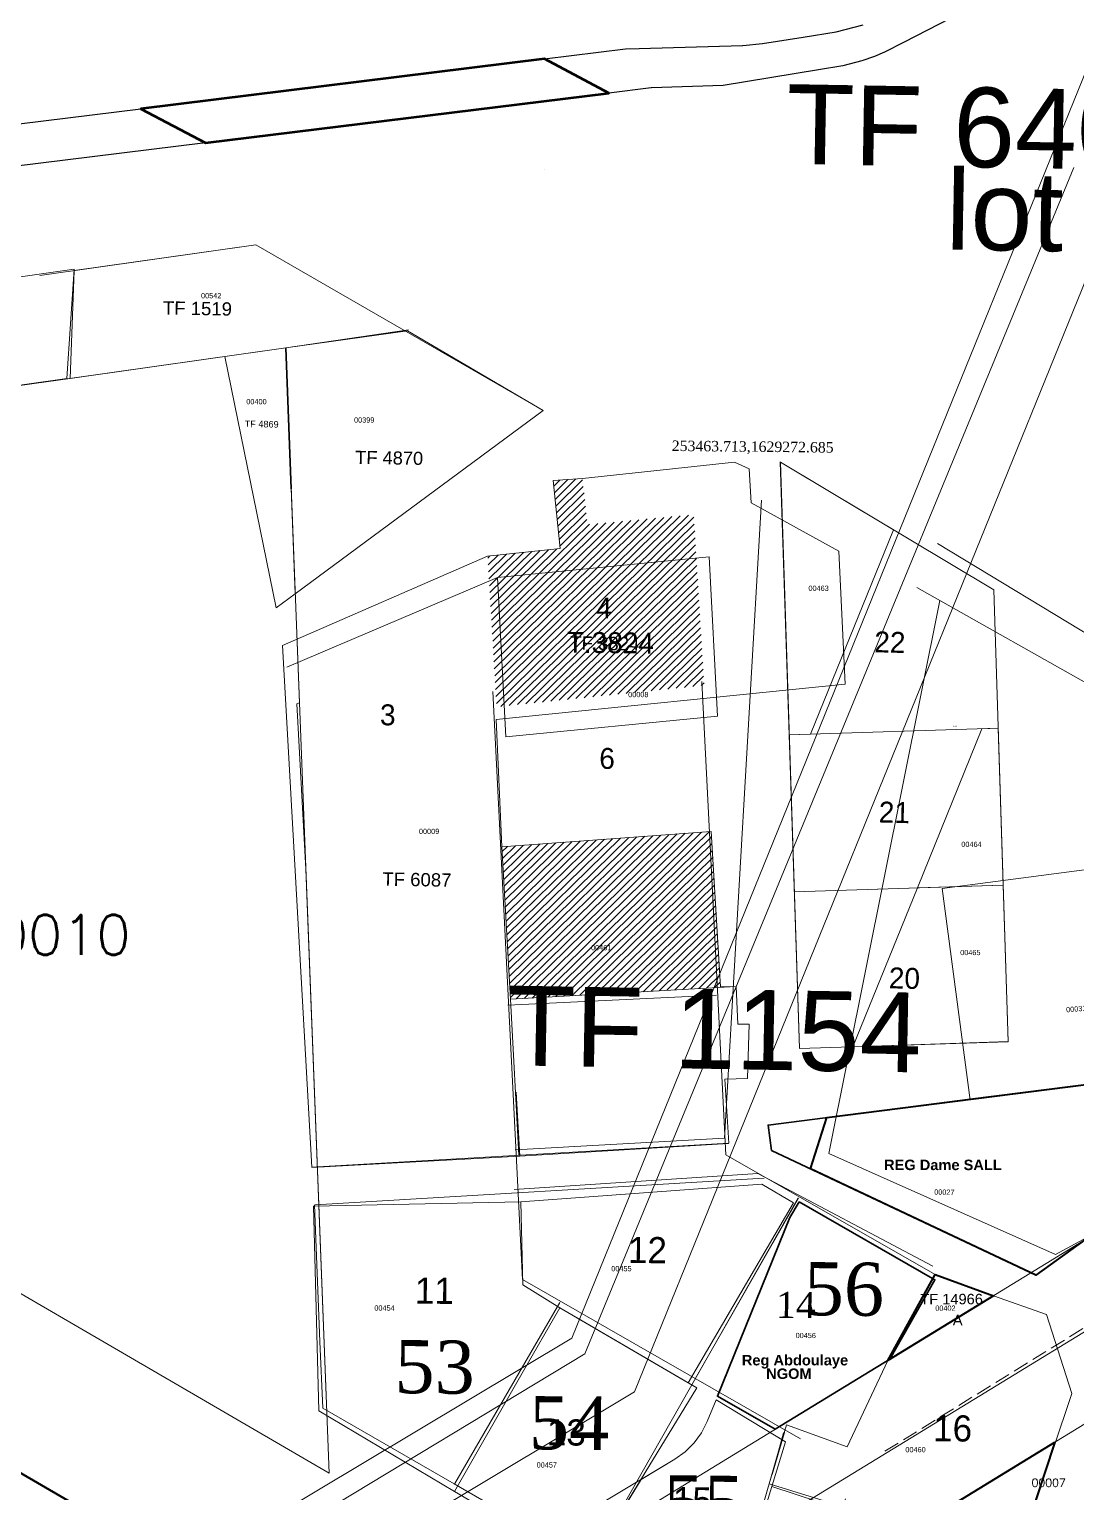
# Model space of a CAD drawing. Header units: metres. Extents: x 251686 to 255059, y 1627526 to 1631912.
# Drawn here: x 253321.8 to 253522, y 1629083.2 to 1629362.8 of the extents above; entities that cross this region are included whole.
import ezdxf
from ezdxf.enums import TextEntityAlignment as Align

# ---------------------------------------------------------------- set-up
doc = ezdxf.new("R2010")
doc.units = ezdxf.units.M
doc.header["$MEASUREMENT"] = 0
doc.linetypes.add('DGN Style 3', pattern=[4.156684, 2.96906, -1.187624])
for name, color, linetype in [('A_revoir_niveau_0', 7, 'Continuous'), ('historique_numero_parcelle', 7, 'Continuous'), ('limites_parcelles', 7, 'Continuous'), ('limites_sections', 7, 'Continuous'), ('limites_tf', 7, 'Continuous'), ('numero_lot', 7, 'Continuous'), ('numero_parcelle', 7, 'Continuous')]:
    doc.layers.add(name, color=color, linetype=linetype)
for name, color, linetype, lineweight in [('emprise_ht_pik_rufisque', 7, 'Continuous', 0), ('Haute tension', 3, 'Continuous', 0), ('Numero_TF', 7, 'Continuous', 0), ('Parcelles_Ruf', 7, 'Continuous', 0), ('Régularisation', 1, 'Continuous', 40), ('檩条', 4, 'Continuous', 0)]:
    doc.layers.add(name, color=color, linetype=linetype, lineweight=lineweight)
doc.layers.add('Lignes HT Vectorisées', color=6, linetype='Continuous', lineweight=0, true_color=0xff00ff)
doc.styles.get("Standard").update_dxf_attribs({"font": 'txt.shx'})
doc.styles.add('Style-Arial', font='arial.ttf')
doc.styles.add('Style-FANCY', font='times.ttf')
doc.styles.add('Style-txt', font='txt.shx')

# ---------------------------------------------------------------- blocks, each defined once
blk = doc.blocks.new('*U82')
at = {"lineweight": 0}
blk.add_line((-11.3837, 53.4871, -0.00005), (-7.739915, -58.608863, -0.00005), dxfattribs=at)
at = {"color": 4, "linetype": 'Continuous', "lineweight": 0}
for p, q in [((-9.688445, 1.334955, -0.00005), (30.270345, 2.628136, -0.00005)), ((-8.713782, -28.649208, -0.00005), (31.17864, -27.358175, -0.00005))]:
    blk.add_line(p, q, dxfattribs=at)
at = {"color": 2, "linetype": 'Continuous', "lineweight": 0}
for p, q in [((30.290624, 2.628792, -0.00005), (-9.679875, 1.335233, -0.00005)), ((31.221993, -27.356772, -0.00005), (-8.709497, -28.649069, -0.00005))]:
    blk.add_line(p, q, dxfattribs=at)
at = {"color": 4, "linetype": 'Continuous', "lineweight": 0, "elevation": -0.00005, "flags": 128}
blk.add_lwpolyline([(-11.3837, 53.4871), (29.4318, 29.04934), (32.173641, -57.34168), (-7.739119, -58.633371), (-11.386767, 53.581459)], dxfattribs=at)
at = {"color": 7, "linetype": 'Continuous', "lineweight": 0, "style": 'Style-FANCY'}
blk.add_text('253463.713,1629272.685', height=2, rotation=359.3981, dxfattribs=at).set_placement((-32.14218, 57.63341, -0.00005), align=Align.TOP_LEFT)
at = {"lineweight": 0, "style": 'Style-Arial'}
blk.add_text('T138', height=0.25, rotation=358.4913, dxfattribs=at).set_placement((21.572706, 3.135471, -0.00005), align=Align.TOP_LEFT)
at = {"color": 7, "linetype": 'Continuous', "lineweight": 0, "char_height": 4, "attachment_point": 5, "rotation": 358.49128458, "line_spacing_factor": 0.6, "style": 'Style-FANCY'}
for s, insert in [('\\FFANCY;22', (9.57359, 19.074029, -0.00005)), ('\\FFANCY;21', (10.421872, -13.463775, -0.00005)), ('\\FFANCY;20', (12.356067, -45.194116, -0.00005))]:
    blk.add_mtext(s, dxfattribs=dict(at, insert=insert))
blk = doc.blocks.new('*U128')
at = {"layer": 'Parcelles_Ruf', "linetype": 'Continuous', "lineweight": 13}
h = blk.add_hatch(dxfattribs=at)
h.set_pattern_fill('MSTN', color=4, style=0, pattern_type=2)
h.set_pattern_definition([(44.4016, (71733.2414, 48580.2194), (-0.699683292, 0.714453141), [])])
h.paths.add_polyline_path([(-28.02, 77.78), (11.69, 81.88), (9.69, 114.51), (-10.63, 112.63), (-11.59, 121.43), (-17.18, 121.01), (-15.87, 108.03), (-29.72, 106.57)])
h = blk.add_hatch(dxfattribs=at)
h.set_pattern_fill('MSTN', color=4, style=0, pattern_type=2)
h.set_pattern_definition([(44.4016, (71734.9455, 48521.6682), (-0.699683292, 0.714453141), [])])
h.paths.add_polyline_path([(17.84, 24.33), (14.8, 24.24), (13.05, 53.96), (-27, 51), (-25.36, 21.87)])
at = {"layer": 'Parcelles_Ruf', "color": 4, "linetype": 'Continuous', "lineweight": 13}
for p, q in [((-68.95, 89.48), (-63.36, -10.24)), ((11.24, 82.58), (15.82, -7.85)), ((-23.03, -31.7), (-28.71, 80.69)), ((14.08, 22.65), (-25.88, 20.76)), ((-23.58, -8.12), (-24.24, 4.12)), ((-63.37, -10.3), (-23.58, -8.12)), ((-23.58, -8.12), (16.37, -5.74)), ((55.85, -30.78), (15.82, -7.85)), ((-62.73, -17.42), (23.18, -12.35)), ((29.69, -16.11), (-9.98, -85.8)), ((29.74, -16.13), (9.98, -50.72)), ((-62.82, -17.46), (-61.84, -43.56)), ((30.14, -62.15), (-23.03, -31.7)), ((-15.93, -36.11), (-35.97, -70.71)), ((-61.84, -43.56), (-61.23, -56.32)), ((-61.23, -56.32), (-36.14, -70.79)), ((26.94, -60.99), (24.61, -69.01)), ((27.03, -60.95), (24.69, -68.97)), ((26.89, -61), (24.69, -68.99)), ((24.61, -69.01), (15.53, -100.44)), ((-36.14, -70.79), (15.53, -100.44)), ((32.68, -93.65), (38.73, -73.64)), ((41, -74.38), (39.41, -80.88)), ((42.62, -81.84), (45.23, -75.77)), ((39.41, -80.88), (42.62, -81.84)), ((49.28, -81.23), (45.51, -93)), ((53.08, -82.57), (49.28, -81.23)), ((67.64, -87.42), (53.08, -82.57)), ((23.81, -104.96), (28.46, -90.18)), ((28.38, -90.22), (32.68, -93.65)), ((45.51, -93), (49.2, -94.42)), ((49.2, -94.42), (47.5, -99.59)), ((36.51, -95.32), (34.98, -98.07)), ((38.94, -95.25), (36.51, -95.32)), ((47.5, -99.59), (38.94, -95.25)), ((15.53, -100.44), (31.19, -109.17)), ((36.94, -99.27), (30.98, -109.05)), ((34.98, -98.07), (36.94, -99.27)), ((31.19, -109.17), (59.18, -124.56))]:
    blk.add_line(p, q, dxfattribs=at)
at = {"layer": 'Parcelles_Ruf', "color": 4, "linetype": 'Continuous', "lineweight": 13, "flags": 128}
for points in [[(-68.95, 89.48), (-29.72, 106.57), (-15.87, 108.03), (-17.18, 121.01), (-11.59, 121.43), (17.48, 124.56), (20.28, 123.28), (20.68, 116.76), (37.46, 107.55), (38.65, 82.09), (-28.08, 75.37), (-27, 51)], [(-63.36, -10.24), (16.41, -5.64), (15.64, 6.59), (20.01, 6.69), (20.31, 17.1), (18.11, 17.09), (17.84, 24.33), (14.8, 24.24), (13.05, 53.96), (-27, 51), (-25.36, 21.87), (-23.77, -7.96)], [(56.12, -122.82), (67.64, -87.42), (68.95, -83.55)]]:
    blk.add_lwpolyline(points, dxfattribs=at)
blk.add_lwpolyline([(17.84, 24.33), (14.8, 24.24), (13.05, 53.96), (-27, 51), (-25.36, 21.87), (17.84, 24.33)], close=True, dxfattribs=at)
at = {"layer": 'Parcelles_Ruf', "color": 4, "linetype": 'Continuous', "lineweight": 13, "style": 'Style-FANCY'}
blk.add_text('14', height=5, rotation=359.3981, dxfattribs=at).set_placement((29.23, -36.57), align=Align.MIDDLE_CENTER)
at = {"layer": 'Parcelles_Ruf', "color": 4, "linetype": 'Continuous', "lineweight": 13, "attachment_point": 5, "rotation": 359.3981, "line_spacing_factor": 0.6, "style": 'Style-FANCY'}
for s, insert, char_height in [('\\FFANCY;4', (-7.48, 96.67), 4), ('\\FFANCY;T.3824', (-6.26, 90), 4), ('\\FFANCY;3', (-48.82, 76.21), 4), ('\\FFANCY;6', (-6.88, 67.88), 4), ('\\FFANCY;12', (0.85, -26.08), 5), ('\\FFANCY;11', (-39.91, -33.85), 5), ('\\FFANCY;13', (-14.67, -60.97), 5), ('\\FFANCY;15', (9.44, -73.95), 5), ('\\FFANCY;T.....', (41.15, -93.67), 4)]:
    blk.add_mtext(s, dxfattribs=dict(at, insert=insert, char_height=char_height))

msp = doc.modelspace()

# ---------------------------------------------------------------- linework, layer by layer
at = {"layer": 'A_revoir_niveau_0', "color": 7, "linetype": 'Continuous', "lineweight": 0}
for p, q in [((253461.891288, 1629272.773187), (253454.791666, 1629150.794787)), ((253545.377207, 1629234.292899), (253495.540149, 1629264.446345)), ((253491.575462, 1629256.051591), (253556.538471, 1629219.456832)), ((253474.716063, 1629147.881622), (253495.96005, 1629253.581678)), ((253454.791666, 1629150.794787), (253414.768864, 1629148.577402)), ((253518.101574, 1629128.559094), (253474.716063, 1629147.881622)), ((253414.558853, 1629140.952488), (253461.182561, 1629144.040079)), ((253461.182561, 1629144.040079), (253494.610516, 1629126.354244)), ((253527.023971, 1629133.414332), (253518.101574, 1629128.559094))]:
    msp.add_line(p, q, dxfattribs=at)
at = {"layer": 'A_revoir_niveau_0', "color": 1, "linetype": 'DGN Style 3', "lineweight": 0}
msp.add_line((253485.470031, 1629090.928566), (253633.071359, 1629182.441008), dxfattribs=at)
at = {"layer": 'A_revoir_niveau_0', "color": 1, "linetype": 'Continuous', "elevation": 1.457074, "flags": 128}
for points in [[(253508.854799, 1629370.49309), (253489.166235, 1629360.31521), (253485.377118, 1629358.380702), (253483.469797, 1629357.586475), (253481.084548, 1629356.747378), (253477.420483, 1629355.769555), (253472.78218, 1629355.012405), (253454.536795, 1629352.034054), (253440.850823, 1629351.570804), (253440.782932, 1629351.562447), (253432.667948, 1629350.563512), (253355.535708, 1629341.068717), (253302.30489, 1629334.516129)], [(253301.190183, 1629342.39377), (253343.128981, 1629347.57052), (253420.364625, 1629357.104167), (253435.837347, 1629359.014056), (253438.487445, 1629359.125747), (253458.258228, 1629359.678179), (253458.271375, 1629359.678546), (253458.275936, 1629359.678982), (253462.076891, 1629360.041905), (253462.087154, 1629360.043461), (253469.851128, 1629361.274138), (253476.130234, 1629362.292348), (253481.322842, 1629363.629689)]]:
    msp.add_lwpolyline(points, dxfattribs=at)
at = {"layer": 'A_revoir_niveau_0', "color": 4, "lineweight": 53}
msp.add_3dface([(253355.535708, 1629341.068717, 1.457074), (253432.667948, 1629350.563512, 1.457074), (253420.364625, 1629357.104167, 1.457074), (253343.128981, 1629347.57052, 1.457074)], dxfattribs=at)
at = {"layer": 'emprise_ht_pik_rufisque', "color": 1}
for p, q in [((253425.564981, 1629112.575036), (253524.29115, 1629355.685383)), ((253351.406311, 1629026.032345), (253667.471785, 1629219.236685)), ((253682.973054, 1629193.551829), (253366.960155, 1629000.379292)), ((253196.460609, 1628975.488802), (253425.564981, 1629112.575036)), ((253451.47189, 1629096.63677), (253450.383841, 1629094.475995)), ((253450.383841, 1629094.475995), (253448.962581, 1629092.518236)), ((253448.962581, 1629092.518236), (253447.245079, 1629090.81442)), ((253445.276014, 1629089.408866), (253211.961664, 1628949.803817)), ((253447.245079, 1629090.81442), (253445.276014, 1629089.408866))]:
    msp.add_line(p, q, dxfattribs=at)
at = {"layer": 'Haute tension', "color": 7, "linetype": 'Continuous', "lineweight": 0}
for p in [(253521.604847, 1629336.375686), (253198.850766, 1628971.285546)]:
    msp.add_line(p, (253428.104434, 1629109.579858), dxfattribs=at)
at = {"layer": 'Lignes HT Vectorisées', "color": 5, "flags": 128}
for points in [[(252300.518457, 1628679.779301), (252309.336602, 1628700.771082), (252580.077166, 1628648.773693), (252824.632129, 1628734.41955), (253013.710555, 1628846.692424), (253204.211081, 1628962.646401), (253437.574136, 1629102.280594), (253538.188903, 1629350.041559), (253696.542409, 1629585.521315), (253756.669149, 1629670.287472)], [(252300.518457, 1628679.779301), (252535.311637, 1628633.247882), (252681.576934, 1628604.669463), (252988.818538, 1628790.478887), (253359.183284, 1629013.205735), (253675.222294, 1629206.394463), (253989.117803, 1629393.415688), (254273.85418, 1629565.672671)]]:
    msp.add_lwpolyline(points, dxfattribs=at)
at = {"layer": 'limites_parcelles', "color": 7, "linetype": 'Continuous', "lineweight": 0}
for p, q in [((253420.262798, 1629335.974182), (253420.262805, 1629335.974542)), ((253371.080811, 1629240.825565), (253411.364852, 1629257.968036)), ((253453.45009, 1629231.475991), (253412.948059, 1629227.496507)), ((253496.412354, 1629198.551377), (253541.045019, 1629204.349828)), ((253501.790753, 1629158.08912), (253496.412354, 1629198.551377))]:
    msp.add_line(p, q, dxfattribs=at)
at = {"layer": 'limites_parcelles', "color": 7, "linetype": 'Continuous', "lineweight": 0, "flags": 128}
for points in [[(253447.863408, 1629104.023566), (253423.261782, 1629118.388209), (253416.203937, 1629122.724532), (253415.802961, 1629138.640589), (253461.903357, 1629142.019566), (253468.000861, 1629138.421898), (253447.863408, 1629104.023566)], [(253416.08343, 1629105.840563), (253403.144701, 1629083.224377), (253377.166396, 1629098.698692), (253376.156307, 1629137.77847), (253415.802961, 1629138.640589), (253416.203937, 1629122.724532), (253423.261782, 1629118.388209), (253416.08343, 1629105.840563)], [(253437.341015, 1629083.106226), (253428.409364, 1629068.484811), (253420.42865, 1629073.14081), (253403.144701, 1629083.224377), (253416.08343, 1629105.840563), (253423.261782, 1629118.388209), (253428.359518, 1629115.411692), (253449.525701, 1629103.05297), (253437.341015, 1629083.106226)], [(253466.442849, 1629092.74608), (253454.627384, 1629053.968564), (253428.409364, 1629068.484811), (253438.837808, 1629085.556526), (253445.276014, 1629089.408866), (253447.245079, 1629090.81442), (253448.962581, 1629092.518236), (253450.383841, 1629094.475995), (253451.47189, 1629096.63677), (253453.162956, 1629100.800972), (253466.442849, 1629092.74608)]]:
    msp.add_lwpolyline(points, close=True, dxfattribs=at)
at = {"layer": 'limites_parcelles', "color": 7, "linetype": 'Continuous', "lineweight": 0}
for points in [[(253465.467506, 1629280.02556), (253487.083665, 1629267.08316), (253471.213982, 1629228.004524), (253467.162761, 1629227.873415)], [(253411.364852, 1629257.968036), (253412.948059, 1629227.496507), (253453.45009, 1629231.475991), (253451.856725, 1629261.947696)], [(253504.024569, 1629229.066369), (253507.121551, 1629229.166596), (253508.073199, 1629199.181688), (253491.672977, 1629198.650929)], [(253491.672977, 1629198.650929), (253508.073199, 1629199.181688), (253509.041406, 1629169.264463), (253479.321385, 1629168.23549)], [(253454.627384, 1629053.968564), (253463.841955, 1629084.198184), (253508.293806, 1629069.640504), (253495.450597, 1629030.373254)]]:
    msp.add_3dface(points, dxfattribs=at)
at = {"layer": 'limites_sections', "color": 112, "linetype": 'Continuous', "lineweight": 40, "flags": 128}
msp.add_lwpolyline([(252770.730849, 1629406.43238), (252794.477866, 1629392.616183), (253348.989473, 1629069.997092), (253223.520558, 1628793.260409), (253144.884695, 1628828.891416), (253135.162614, 1628857.86651), (253072.399091, 1628896.214383), (252995.1058, 1628893.94587), (252900.638805, 1628882.226299), (252766.51681, 1628874.562186), (252710.023977, 1628836.275407), (252655.492526, 1628879.661683), (252674.257536, 1628915.953628), (252715.022823, 1628988.622184), (252709.800196, 1629256.717058), (252715.532147, 1629273.912915), (252730.690705, 1629319.388588), (252770.730849, 1629406.43238)], close=True, dxfattribs=at)
msp.add_lwpolyline([(253348.989473, 1629069.997092), (252794.477866, 1629392.616183)], dxfattribs=at)
at = {"layer": 'limites_tf', "color": 5, "linetype": 'Continuous', "lineweight": 0}
for p, q in [((253394.326322, 1629305.309748), (253370.854036, 1629301.856926)), ((253370.854036, 1629301.856926), (253379.151539, 1629086.765464))]:
    msp.add_line(p, q, dxfattribs=at)
at = {"layer": 'limites_tf', "color": 5, "linetype": 'Continuous', "lineweight": 0, "flags": 128}
msp.add_lwpolyline([(253373.013067, 1629233.828488), (253373.470846, 1629234.023271), (253370.854036, 1629301.856926), (253329.027931, 1629295.949474), (253181.333179, 1629275.094968), (253180.593521, 1629202.269211), (253180.596293, 1629202.267602), (253336.136381, 1629111.79011), (253379.151539, 1629086.765464), (253374.69817, 1629202.207812), (253373.013067, 1629233.828488)], close=True, dxfattribs=at)
at = {"layer": 'limites_tf', "color": 5, "linetype": 'Continuous', "lineweight": 30, "flags": 128}
msp.add_lwpolyline([(253463.787306, 1629148.422907), (253514.343357, 1629124.593264), (253523.680519, 1629131.340034), (253530.996002, 1629161.946789), (253501.784807, 1629158.224561), (253463.115394, 1629153.287826), (253463.787306, 1629148.422907)], dxfattribs=at)
at = {"layer": 'limites_tf', "color": 1, "linetype": 'Continuous', "lineweight": 40, "flags": 128}
msp.add_lwpolyline([(253474.368114, 1629154.724406), (253530.996002, 1629161.946789), (253523.680519, 1629131.340034), (253514.338782, 1629124.595422), (253471.245076, 1629144.923303), (253474.368114, 1629154.724406)], close=True, dxfattribs=at)
at = {"layer": 'limites_tf', "color": 5, "linetype": 'Continuous', "lineweight": 0}
for points in [[(253330.399282, 1629316.939667), (253328.978376, 1629296.021467), (253181.333715, 1629275.148726), (253181.691952, 1629295.729769)], [(253181.691952, 1629295.729769), (253181.333715, 1629275.148726), (253328.978376, 1629296.021467), (253330.399282, 1629316.939667)], [(253330.399282, 1629316.939667), (253328.978376, 1629296.021467), (253181.333715, 1629275.148726), (253181.691952, 1629295.729769)], [(253394.124033, 1629305.158643), (253420.116386, 1629289.900984), (253372.668405, 1629254.828928), (253370.854036, 1629301.856926)], [(253370.854036, 1629301.856926), (253372.668405, 1629254.828928), (253369.062145, 1629252.160335), (253359.184042, 1629300.206667)]]:
    msp.add_3dface(points, dxfattribs=at)
at = {"layer": 'limites_tf', "color": 5, "linetype": 'Continuous', "lineweight": 40}
for points in [[(253495.061, 1629124.701), (253506.227, 1629120.663), (253486, 1629108.299)], [(253517.995, 1629092.696), (253510.442, 1629069.89), (253491.01, 1629076.201)]]:
    msp.add_3dface(points, dxfattribs=at)
at = {"layer": 'numero_tf', "color": 4, "linetype": 'Continuous', "lineweight": 0}
for p, q in [((253323.80722, 1629315.740737), (253365.156, 1629321.563)), ((253330.388972, 1629316.667504), (253365.156, 1629321.563)), ((253365.156, 1629321.563), (253420.116304, 1629289.900891)), ((253330.388972, 1629316.667504), (253329.6132, 1629296.032055)), ((253370.853954, 1629301.856833), (253393.728797, 1629305.102483)), ((253370.853954, 1629301.856833), (253329.613264, 1629296.032064)), ((253329.613201, 1629296.032055), (253322.766318, 1629295.067753))]:
    msp.add_line(p, q, dxfattribs=at)
at = {"layer": 'numero_tf', "color": 4, "linetype": 'Continuous', "lineweight": 30}
msp.add_line((253370.853954, 1629301.856833), (253371.893224, 1629274.916434), dxfattribs=at)
at = {"layer": 'Régularisation', "color": 1, "linetype": 'Continuous', "lineweight": 30, "flags": 128}
msp.add_lwpolyline([(253469.068928, 1629138.595691), (253495.049666, 1629123.716223), (253486.429911, 1629108.569501), (253464.460508, 1629095.140056), (253453.429543, 1629101.457435), (253467.294363, 1629135.599156), (253469.068928, 1629138.595691)], close=True, dxfattribs=at)
at = {"layer": '檩条', "color": 7, "linetype": 'Continuous', "lineweight": 0, "extrusion": (1.6536e-08, -1.55681e-08, 1), "elevation": -0.02117, "flags": 128}
msp.add_lwpolyline([(253486, 1629108.299), (253495.061, 1629124.701), (253506.227, 1629120.663), (253516.372116, 1629117.087259), (253521.198324, 1629102.003823), (253510.442, 1629069.89), (253491.01, 1629076.201), (253463.312436, 1629084.743231), (253466.624489, 1629096.010301), (253478.277869, 1629091.766066), (253486, 1629108.299)], close=True, dxfattribs=at)

# ---------------------------------------------------------------- block references
at = {"layer": 'A_revoir_niveau_0', "lineweight": 0}
msp.add_blockref('*U82', (253476.851206, 1629226.53846, 0.00005), dxfattribs=at)
at = {"layer": 'limites_parcelles', "color": 4, "linetype": 'Continuous', "lineweight": 13}
msp.add_blockref('*U128', (253439.207557, 1629155.483626), dxfattribs=at)

# ---------------------------------------------------------------- texts
at = {"layer": 'historique_numero_parcelle', "color": 7, "lineweight": 13, "style": 'Style-txt'}
msp.add_text('00010', height=7.62, rotation=0.0028, dxfattribs=at).set_placement((253324.870654, 1629189.651166), align=Align.MIDDLE_CENTER)
at = {"layer": 'historique_numero_parcelle', "color": 7, "lineweight": 0, "style": 'Style-txt'}
msp.add_text('00007', height=1.524, rotation=0.0028, dxfattribs=at).set_placement((253516.78999, 1629084.917907), align=Align.MIDDLE_CENTER)
at = {"layer": 'limites_parcelles', "color": 4, "linetype": 'Continuous', "lineweight": 13, "insert": (253498.424894, 1629095.287656), "char_height": 5, "attachment_point": 5, "rotation": 359.39809687, "line_spacing_factor": 0.6, "style": 'Style-FANCY'}
msp.add_mtext('\\FFANCY;16', dxfattribs=at)
at = {"layer": 'numero_lot', "color": 7, "linetype": 'Continuous', "lineweight": 0, "style": 'Style-Arial'}
msp.add_text('lot 2', height=15.24, rotation=359.0028, dxfattribs=at).set_placement((253497.003848, 1629320.696102))
at = {"layer": 'numero_lot', "color": 7, "linetype": 'Continuous', "lineweight": 0, "char_height": 10.16, "attachment_point": 1, "rotation": 359.39809687, "line_spacing_factor": 0.72}
for s, insert in [('\\fTimes New Roman|b0|i0|c00|p23;56 ', (253470.023021, 1629127.129788)), ('\\fTimes New Roman|b0|i0|c00|p23;53 ', (253391.748499, 1629112.229791)), ('\\fTimes New Roman|b0|i0|c00|p23;54 ', (253417.461403, 1629101.501787)), ('\\fTimes New Roman|b0|i0|c00|p23;55 ', (253443.164534, 1629086.374924))]:
    msp.add_mtext(s, dxfattribs=dict(at, insert=insert))
at = {"layer": 'numero_parcelle', "color": 5, "style": 'Style-Arial'}
msp.add_text('00542', height=1, rotation=0.0028, dxfattribs=at).set_placement((253354.669309, 1629312.3446), align=Align.TOP_LEFT)
at = {"layer": 'numero_parcelle', "color": 5, "lineweight": 0, "style": 'Style-Arial'}
msp.add_text('00031', height=1, rotation=5.16223, dxfattribs=at).set_placement((253520.086186, 1629175.821602), align=Align.TOP_LEFT)
at = {"layer": 'numero_parcelle', "color": 5, "char_height": 1, "attachment_point": 1, "line_spacing_factor": 0.6, "style": 'Style-txt'}
for s, insert, rotation in [('\\fArial|b0|i0|c00|p39;00400', (253363.325772, 1629292.095192), 0.00280749), ('\\fArial|b0|i0|c00|p39;00399', (253383.938996, 1629288.593204), 0.00280749), ('\\fArial|b0|i0|c00|p39;00463', (253470.843466, 1629256.417236), 0.00280749), ('\\fArial|b0|i0|c00|p39;00008', (253436.359629, 1629236.096631), 0.00280749), ('\\fArial|b0|i0|c00|p39;00009', (253396.34474, 1629209.941459), 0.00280749), ('\\fArial|b0|i0|c00|p39;00464', (253500.083387, 1629207.464663), 0.00280749), ('\\fArial|b0|i0|c00|p39;00461', (253429.260355, 1629187.715518), 0.00280749), ('\\fArial|b0|i0|c00|p39;00465', (253499.866116, 1629186.783043), 0.00280749), ('\\fArial|b0|i0|c00|p39;00027', (253494.907614, 1629141.013055), 359.00277437), ('\\fArial|b0|i0|c00|p39;00455', (253433.125332, 1629126.354037), 0.00280749), ('\\fArial|b0|i0|c00|p39;00454', (253387.812981, 1629118.826063), 0.00280749), ('\\fArial|b0|i0|c00|p39;00456', (253468.382233, 1629113.569145), 0.00280749), ('\\fArial|b0|i0|c00|p39;00460', (253489.383386, 1629091.74332), 0.00280749), ('\\fArial|b0|i0|c00|p39;00457', (253418.852711, 1629088.821078), 0.00280749)]:
    msp.add_mtext(s, dxfattribs=dict(at, insert=insert, rotation=rotation))
at = {"layer": 'numero_parcelle', "color": 5, "linetype": 'Continuous', "lineweight": 13, "insert": (253495.103688, 1629118.800295), "char_height": 1, "attachment_point": 1, "rotation": 0.00280749, "line_spacing_factor": 0.6, "style": 'Style-txt'}
msp.add_mtext('\\fArial|b0|i0|c00|p39;00402', dxfattribs=at)
at = {"layer": 'numero_tf', "color": 4, "linetype": 'Continuous', "lineweight": 0, "style": 'Style-Arial'}
for s, p in [('TF 640', (253466.49936, 1629337.061267)), ('TF 1154', (253413.084891, 1629164.729631))]:
    msp.add_text(s, height=15.24, rotation=359.0028, dxfattribs=at).set_placement(p)
for s, height, rotation, p in [('TF 1519', 2.54, 359.0028, (253347.393004, 1629310.796285)), ('TF 4869', 1.25, 359.0181, (253363.017572, 1629287.986504)), ('TF 4869', 1.25, 359.0181, (253363.017654, 1629287.986596)), ('TF 4870', 2.5, 359.0181, (253384.171177, 1629282.210132)), ('TF 4870', 2.5, 359.0181, (253384.171259, 1629282.210225)), ('TF 3824', 2.54, 359.0028, (253425.314774, 1629246.766281)), ('TF 6087', 2.54, 359.0028, (253389.374915, 1629201.615924))]:
    msp.add_text(s, height=height, rotation=rotation, dxfattribs=at).set_placement(p, align=Align.TOP_LEFT)
at = {"layer": 'numero_tf', "color": 4, "linetype": 'Continuous', "lineweight": 0, "insert": (253492.251644, 1629115.025861), "char_height": 2, "attachment_point": 7, "rotation": 0.04279994, "line_spacing_factor": 1.2, "style": 'Style-Arial'}
msp.add_mtext('TF 14966\\P        A', dxfattribs=at)
at = {"layer": 'Régularisation', "color": 1, "linetype": 'Continuous', "lineweight": 40, "char_height": 2, "attachment_point": 1, "style": 'Style-Arial'}
for s, insert, line_spacing_factor in [('\\fArial|b1|i0|c00|p39;REG Dame SALL', (253485.307677, 1629146.689205), 0.6), ('\\fArial|b1|i0|c00|p39;Reg Abdoulaye\\P      NGOM', (253458.103051, 1629109.353036), 0.776524)]:
    msp.add_mtext(s, dxfattribs=dict(at, insert=insert, line_spacing_factor=line_spacing_factor))

doc.saveas('drawing.dxf')
